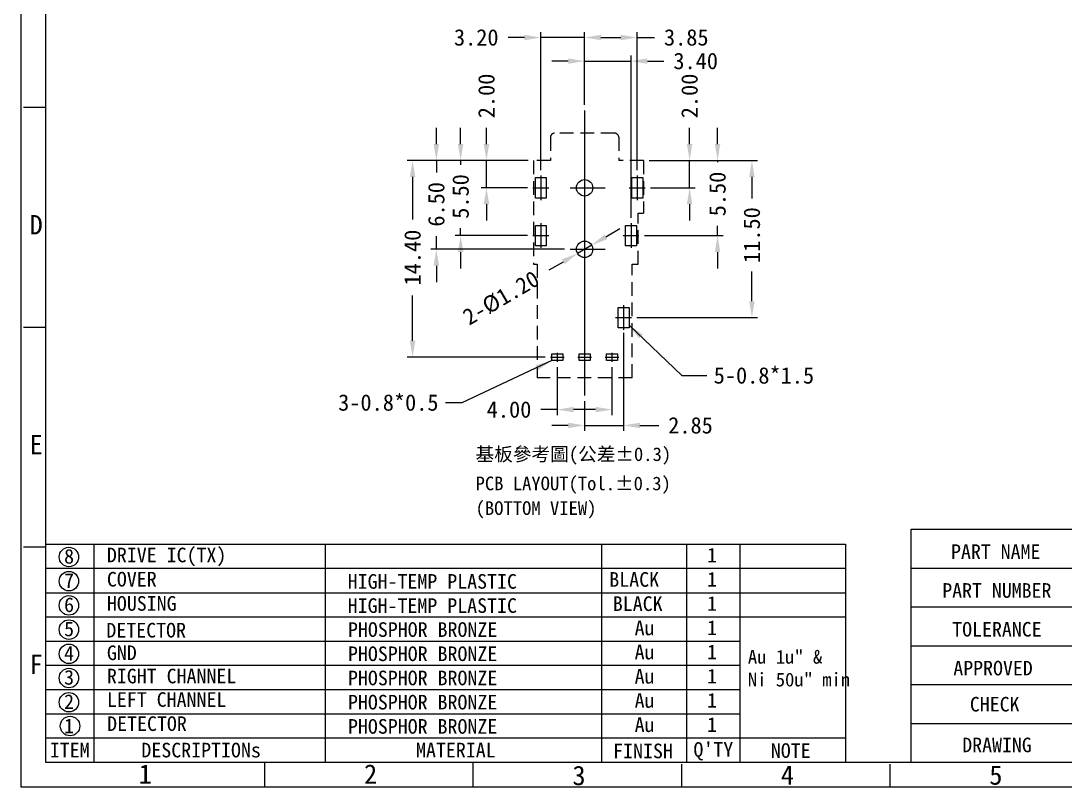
# Model space of a CAD drawing. Extents: x -6864 to 5467, y -424 to 2869.
# Drawn here: x 846.4 to 922.9, y -94.9 to -38.8 of the extents above; entities that cross this region are included whole.
import ezdxf
from ezdxf.enums import TextEntityAlignment as Align

# ---------------------------------------------------------------- set-up
doc = ezdxf.new("R2010")
doc.units = 0
doc.header["$MEASUREMENT"] = 0
for name, pattern in [('CENTER', [50.8, 31.75, -6.35, 6.35, -6.35]), ('CENTERX2', [101.6, 63.5, -12.7, 12.7, -12.7]), ('DASHEDX2', [1.5, 1, -0.5])]:
    doc.linetypes.add(name, pattern=pattern)
doc.layers.get('0').update_dxf_attribs({"linetype": 'CONTINUOUS'})
doc.layers.get('DEFPOINTS').update_dxf_attribs({"linetype": 'CONTINUOUS'})
for name, color, linetype, lineweight in [('CEN', 1, 'CENTERX2', 15), ('CENTER', 1, 'CENTER', 13), ('DIM', 7, 'CONTINUOUS', 13), ('fromat', 7, 'CONTINUOUS', 13)]:
    doc.layers.add(name, color=color, linetype=linetype, lineweight=lineweight)
doc.layers.add('MARK', color=5, linetype='CONTINUOUS')
doc.styles.add('123456', font='')
doc.styles.add('ROMAND', font='')
doc.styles.get("Standard").update_dxf_attribs({"font": 'txt.shx', "height": 1.3})
doc.styles.get('123456').set_extended_font_data('DFKai-SB')
doc.styles.get('ROMAND').set_extended_font_data('DFKai-SB')
doc.dimstyles.get("Standard").update_dxf_attribs({"dimtxt": 0.18, "dimasz": 0.18, "dimexe": 0.18, "dimexo": 0.0625, "dimgap": 0.09, "dimtad": 0, "dimtih": 1, "dimtoh": 1, "dimdec": 4, "dimzin": 0, "dimdsep": 46, "dimtxsty": 'Standard', "dimcen": 0.09, "dimadec": 0, "dimazin": 0, "dimtfac": 1, "dimtdec": 4, "dimtofl": 0, "dimtmove": 0, "dimatfit": 3, "dimfxl": 0, "dimtolj": 1, "dimtzin": 0, "dimarcsym": 0})

# ---------------------------------------------------------------- blocks, each defined once
blk = doc.blocks.new('*D149')
at = {"layer": 'DEFPOINTS', "color": 0}
for p in [(891.537, -40.047), (887.687, -45.383), (891.537, -50.148)]:
    blk.add_point(p, dxfattribs=at)
at = {"layer": 'DIM', "lineweight": -2}
for p, q in [((887.687, -44.983), (887.687, -39.647)), ((891.537, -49.748), (891.537, -39.647)), ((888.887, -40.047), (890.337, -40.047)), ((891.537, -40.047), (892.8, -40.047))]:
    blk.add_line(p, q, dxfattribs=at)
at = {"layer": 'DIM'}
for points in [[(888.887, -39.847), (888.887, -40.247), (887.687, -40.047)], [(890.337, -39.847), (890.337, -40.247), (891.537, -40.047)]]:
    blk.add_solid(points, dxfattribs=at)
at = {"layer": 'DIM', "insert": (895.129, -40.047), "char_height": 1.2, "attachment_point": 5, "style": '123456'}
blk.add_mtext('\\A1;3.85', dxfattribs=at)
blk = doc.blocks.new('*D150')
at = {"layer": 'DEFPOINTS', "color": 0}
for p in [(887.687, -41.774), (887.687, -45.383), (891.087, -53.648)]:
    blk.add_point(p, dxfattribs=at)
at = {"layer": 'DIM', "lineweight": -2}
for p, q in [((886.487, -41.774), (885.287, -41.774)), ((887.687, -44.983), (887.687, -41.374)), ((887.687, -41.774), (891.087, -41.774)), ((891.087, -53.248), (891.087, -41.374)), ((892.287, -41.774), (893.487, -41.774))]:
    blk.add_line(p, q, dxfattribs=at)
at = {"layer": 'DIM'}
for points in [[(886.487, -41.574), (886.487, -41.974), (887.687, -41.774)], [(892.287, -41.574), (892.287, -41.974), (891.087, -41.774)]]:
    blk.add_solid(points, dxfattribs=at)
at = {"layer": 'DIM', "insert": (895.816, -41.774), "char_height": 1.2, "attachment_point": 5, "style": '123456'}
blk.add_mtext('\\A1;3.40', dxfattribs=at)
blk = doc.blocks.new('*D151')
at = {"layer": 'DEFPOINTS', "color": 0}
for p in [(887.687, -40.047), (887.687, -45.383), (884.487, -50.148)]:
    blk.add_point(p, dxfattribs=at)
at = {"layer": 'DIM', "lineweight": -2}
for p, q in [((884.487, -49.748), (884.487, -39.647)), ((887.687, -44.983), (887.687, -39.647)), ((883.287, -40.047), (882.087, -40.047)), ((887.687, -40.047), (884.487, -40.047)), ((888.887, -40.047), (890.087, -40.047))]:
    blk.add_line(p, q, dxfattribs=at)
at = {"layer": 'DIM'}
for points in [[(883.287, -39.847), (883.287, -40.247), (884.487, -40.047)], [(888.887, -39.847), (888.887, -40.247), (887.687, -40.047)]]:
    blk.add_solid(points, dxfattribs=at)
at = {"layer": 'DIM', "insert": (879.759, -40.047), "char_height": 1.2, "attachment_point": 5, "style": '123456'}
blk.add_mtext('\\A1;3.20', dxfattribs=at)
blk = doc.blocks.new('*D152')
at = {"layer": 'DEFPOINTS', "color": 0}
for p in [(883.957, -49.053), (880.508, -51.053), (883.91, -51.053)]:
    blk.add_point(p, dxfattribs=at)
at = {"layer": 'DIM', "lineweight": -2}
for p, q in [((880.508, -47.853), (880.508, -46.653)), ((883.557, -49.053), (880.108, -49.053)), ((880.508, -51.053), (880.508, -49.053)), ((883.51, -51.053), (880.108, -51.053)), ((880.508, -52.253), (880.508, -53.453))]:
    blk.add_line(p, q, dxfattribs=at)
at = {"layer": 'DIM'}
for points in [[(880.308, -47.853), (880.708, -47.853), (880.508, -49.053)], [(880.308, -52.253), (880.708, -52.253), (880.508, -51.053)]]:
    blk.add_solid(points, dxfattribs=at)
at = {"layer": 'DIM', "insert": (880.508, -44.324), "char_height": 1.2, "attachment_point": 5, "rotation": 90, "style": '123456'}
blk.add_mtext('\\A1;2.00', dxfattribs=at)
blk = doc.blocks.new('*D153')
at = {"layer": 'DEFPOINTS', "color": 0}
for p in [(883.957, -49.053), (878.617, -54.553), (883.91, -54.553)]:
    blk.add_point(p, dxfattribs=at)
at = {"layer": 'DIM', "lineweight": -2}
for p, q in [((878.617, -47.853), (878.617, -46.653)), ((883.557, -49.053), (878.217, -49.053)), ((878.617, -49.053), (878.617, -49.359)), ((878.617, -54.553), (878.617, -54.016)), ((883.51, -54.553), (878.217, -54.553)), ((878.617, -55.753), (878.617, -56.953))]:
    blk.add_line(p, q, dxfattribs=at)
at = {"layer": 'DIM'}
for points in [[(878.417, -47.853), (878.817, -47.853), (878.617, -49.053)], [(878.417, -55.753), (878.817, -55.753), (878.617, -54.553)]]:
    blk.add_solid(points, dxfattribs=at)
at = {"layer": 'DIM', "insert": (878.617, -51.687), "char_height": 1.2, "attachment_point": 5, "rotation": 90, "style": '123456'}
blk.add_mtext('\\A1;5.50', dxfattribs=at)
blk = doc.blocks.new('*D154')
at = {"layer": 'DEFPOINTS', "color": 0}
for p in [(883.957, -49.053), (875.099, -63.453), (885.194, -63.453)]:
    blk.add_point(p, dxfattribs=at)
at = {"layer": 'DIM', "lineweight": -2}
for p, q in [((883.557, -49.053), (874.699, -49.053)), ((875.099, -50.253), (875.099, -53.371)), ((875.099, -62.253), (875.099, -58.943)), ((884.794, -63.453), (874.699, -63.453))]:
    blk.add_line(p, q, dxfattribs=at)
at = {"layer": 'DIM'}
for points in [[(874.899, -50.253), (875.299, -50.253), (875.099, -49.053)], [(874.899, -62.253), (875.299, -62.253), (875.099, -63.453)]]:
    blk.add_solid(points, dxfattribs=at)
at = {"layer": 'DIM', "insert": (875.099, -56.157), "char_height": 1.2, "attachment_point": 5, "rotation": 90, "style": '123456'}
blk.add_mtext('\\A1;14.40', dxfattribs=at)
blk = doc.blocks.new('*D155')
at = {"layer": 'DEFPOINTS', "color": 0}
for p in [(883.957, -49.053), (876.839, -55.553), (886.621, -55.553)]:
    blk.add_point(p, dxfattribs=at)
at = {"layer": 'DIM', "lineweight": -2}
for p, q in [((876.839, -47.853), (876.839, -46.653)), ((883.557, -49.053), (876.439, -49.053)), ((876.839, -49.053), (876.839, -49.934)), ((876.839, -55.553), (876.839, -54.591)), ((886.221, -55.553), (876.439, -55.553)), ((876.839, -56.753), (876.839, -57.953))]:
    blk.add_line(p, q, dxfattribs=at)
at = {"layer": 'DIM'}
for points in [[(876.639, -47.853), (877.039, -47.853), (876.839, -49.053)], [(876.639, -56.753), (877.039, -56.753), (876.839, -55.553)]]:
    blk.add_solid(points, dxfattribs=at)
at = {"layer": 'DIM', "insert": (876.839, -52.262), "char_height": 1.2, "attachment_point": 5, "rotation": 90, "style": '123456'}
blk.add_mtext('\\A1;6.50', dxfattribs=at)
blk = doc.blocks.new('*D156')
at = {"layer": 'DEFPOINTS', "color": 0}
for p in [(892.007, -49.053), (892.115, -51.053), (895.37, -51.053)]:
    blk.add_point(p, dxfattribs=at)
at = {"layer": 'DIM', "lineweight": -2}
for p, q in [((895.37, -47.853), (895.37, -46.653)), ((892.407, -49.053), (895.77, -49.053)), ((895.37, -51.053), (895.37, -49.053)), ((892.515, -51.053), (895.77, -51.053)), ((895.37, -52.253), (895.37, -53.453))]:
    blk.add_line(p, q, dxfattribs=at)
at = {"layer": 'DIM'}
for points in [[(895.17, -47.853), (895.57, -47.853), (895.37, -49.053)], [(895.17, -52.253), (895.57, -52.253), (895.37, -51.053)]]:
    blk.add_solid(points, dxfattribs=at)
at = {"layer": 'DIM', "insert": (895.37, -44.324), "char_height": 1.2, "attachment_point": 5, "rotation": 90, "style": '123456'}
blk.add_mtext('\\A1;2.00', dxfattribs=at)
blk = doc.blocks.new('*D157')
at = {"layer": 'DEFPOINTS', "color": 0}
for p in [(892.007, -49.053), (891.665, -54.553), (897.418, -54.553)]:
    blk.add_point(p, dxfattribs=at)
at = {"layer": 'DIM', "lineweight": -2}
for p, q in [((897.418, -47.853), (897.418, -46.653)), ((892.407, -49.053), (897.818, -49.053)), ((897.418, -49.053), (897.418, -49.174)), ((897.418, -54.553), (897.418, -53.831)), ((892.065, -54.553), (897.818, -54.553)), ((897.418, -55.753), (897.418, -56.953))]:
    blk.add_line(p, q, dxfattribs=at)
at = {"layer": 'DIM'}
for points in [[(897.218, -47.853), (897.618, -47.853), (897.418, -49.053)], [(897.218, -55.753), (897.618, -55.753), (897.418, -54.553)]]:
    blk.add_solid(points, dxfattribs=at)
at = {"layer": 'DIM', "insert": (897.418, -51.502), "char_height": 1.2, "attachment_point": 5, "rotation": 90, "style": '123456'}
blk.add_mtext('\\A1;5.50', dxfattribs=at)
blk = doc.blocks.new('*D158')
at = {"layer": 'DEFPOINTS', "color": 0}
for p in [(892.007, -49.053), (891.115, -60.553), (899.931, -60.553)]:
    blk.add_point(p, dxfattribs=at)
at = {"layer": 'DIM', "lineweight": -2}
for p, q in [((892.407, -49.053), (900.331, -49.053)), ((899.931, -50.253), (899.931, -51.841)), ((899.931, -59.353), (899.931, -57.184)), ((891.515, -60.553), (900.331, -60.553))]:
    blk.add_line(p, q, dxfattribs=at)
at = {"layer": 'DIM'}
for points in [[(899.731, -50.253), (900.131, -50.253), (899.931, -49.053)], [(899.731, -59.353), (900.131, -59.353), (899.931, -60.553)]]:
    blk.add_solid(points, dxfattribs=at)
at = {"layer": 'DIM', "insert": (899.931, -54.513), "char_height": 1.2, "attachment_point": 5, "rotation": 90, "style": '123456'}
blk.add_mtext('\\A1;11.50', dxfattribs=at)
blk = doc.blocks.new('*D159')
at = {"layer": 'DEFPOINTS', "color": 0}
for p in [(885.687, -63.784), (889.687, -63.784), (889.687, -67.289)]:
    blk.add_point(p, dxfattribs=at)
at = {"layer": 'DIM', "lineweight": -2}
for p, q in [((885.687, -64.184), (885.687, -67.689)), ((889.687, -64.184), (889.687, -67.689)), ((885.687, -67.289), (884.487, -67.289)), ((888.487, -67.289), (886.887, -67.289))]:
    blk.add_line(p, q, dxfattribs=at)
at = {"layer": 'DIM'}
for points in [[(886.887, -67.089), (886.887, -67.489), (885.687, -67.289)], [(888.487, -67.089), (888.487, -67.489), (889.687, -67.289)]]:
    blk.add_solid(points, dxfattribs=at)
at = {"layer": 'DIM', "insert": (882.159, -67.289), "char_height": 1.2, "attachment_point": 5, "style": '123456'}
blk.add_mtext('\\A1;4.00', dxfattribs=at)
blk = doc.blocks.new('*D160')
at = {"layer": 'DEFPOINTS', "color": 0}
for p in [(890.537, -61.257), (887.687, -66.263), (890.537, -68.447)]:
    blk.add_point(p, dxfattribs=at)
at = {"layer": 'DIM', "lineweight": -2}
for p, q in [((890.537, -61.657), (890.537, -68.847)), ((887.687, -66.663), (887.687, -68.847)), ((886.487, -68.447), (885.287, -68.447)), ((887.687, -68.447), (890.537, -68.447)), ((891.737, -68.447), (893.109, -68.447))]:
    blk.add_line(p, q, dxfattribs=at)
at = {"layer": 'DIM'}
for points in [[(886.487, -68.247), (886.487, -68.647), (887.687, -68.447)], [(891.737, -68.247), (891.737, -68.647), (890.537, -68.447)]]:
    blk.add_solid(points, dxfattribs=at)
at = {"layer": 'DIM', "insert": (895.438, -68.447), "char_height": 1.2, "attachment_point": 5, "style": '123456'}
blk.add_mtext('\\A1;2.85', dxfattribs=at)
blk = doc.blocks.new('*D161')
at = {"layer": 'DEFPOINTS', "color": 0}
for p in [(888.205, -55.25), (887.169, -55.855)]:
    blk.add_point(p, dxfattribs=at)
at = {"layer": 'DIM', "lineweight": -2}
for p, q in [((889.242, -54.644), (890.278, -54.039)), ((888.205, -55.25), (887.169, -55.855)), ((885.097, -57.066), (886.133, -56.461))]:
    blk.add_line(p, q, dxfattribs=at)
at = {"layer": 'DIM'}
for points in [[(889.141, -54.472), (889.342, -54.817), (888.205, -55.25)], [(886.032, -56.288), (886.234, -56.633), (887.169, -55.855)]]:
    blk.add_solid(points, dxfattribs=at)
at = {"layer": 'DIM', "insert": (881.582, -59.12), "char_height": 1.2, "attachment_point": 5, "rotation": 30.30042, "style": '123456'}
blk.add_mtext('\\A1;2-%%C1.20', dxfattribs=at)

msp = doc.modelspace()

# ---------------------------------------------------------------- linework, layer by layer
for p, q in [((884.087, -50.303), (884.887, -50.303)), ((884.087, -51.803), (884.087, -50.303)), ((884.887, -50.303), (884.887, -51.803)), ((891.137, -50.303), (891.937, -50.303)), ((891.137, -51.803), (891.137, -50.303)), ((891.937, -50.303), (891.937, -51.803)), ((884.887, -51.803), (884.087, -51.803)), ((891.937, -51.803), (891.137, -51.803)), ((884.087, -53.803), (884.887, -53.803)), ((884.087, -55.303), (884.087, -53.803)), ((884.887, -53.803), (884.887, -55.303)), ((890.687, -53.803), (891.487, -53.803)), ((890.687, -55.303), (890.687, -53.803)), ((891.487, -53.803), (891.487, -55.303)), ((884.887, -55.303), (884.087, -55.303)), ((891.487, -55.303), (890.687, -55.303)), ((890.137, -59.803), (890.937, -59.803)), ((890.137, -61.303), (890.137, -59.803)), ((890.937, -59.803), (890.937, -61.303)), ((890.937, -61.303), (890.137, -61.303)), ((885.287, -63.203), (886.087, -63.203)), ((885.287, -63.703), (885.287, -63.203)), ((886.087, -63.203), (886.087, -63.703)), ((887.287, -63.203), (888.087, -63.203)), ((887.287, -63.703), (887.287, -63.203)), ((888.087, -63.203), (888.087, -63.703)), ((889.287, -63.203), (890.087, -63.203)), ((889.287, -63.703), (889.287, -63.203)), ((890.087, -63.203), (890.087, -63.703)), ((886.087, -63.703), (885.287, -63.703)), ((888.087, -63.703), (887.287, -63.703)), ((890.087, -63.703), (889.287, -63.703)), ((848.236, -77.151), (906.769, -77.151)), ((848.236, -77.151), (906.769, -77.151)), ((851.78, -77.151), (851.78, -93.102)), ((868.701, -77.151), (868.701, -93.113)), ((888.95, -93.102), (888.95, -77.151)), ((895.16, -93.102), (895.16, -77.151)), ((899.043, -77.151), (899.043, -93.102)), ((906.769, -77.151), (906.769, -93.102)), ((906.769, -78.924), (848.236, -78.924)), ((848.236, -80.696), (906.769, -80.696)), ((848.236, -80.696), (906.769, -80.696)), ((848.236, -82.468), (906.769, -82.468)), ((848.236, -82.468), (906.769, -82.468)), ((848.236, -84.24), (899.043, -84.24)), ((899.043, -86.013), (848.236, -86.013)), ((848.236, -87.785), (899.043, -87.785)), ((848.236, -89.557), (899.043, -89.557)), ((848.236, -91.329), (906.769, -91.329))]:
    msp.add_line(p, q)
at = {"lineweight": -3}
msp.add_line((911.582, -93.102), (911.582, -77.151), dxfattribs=at)
at = {"ltscale": 5}
msp.add_line((853.049, -93.102), (911.582, -93.102), dxfattribs=at)
for centre, radius in [((887.687, -51.053), 0.6), ((887.687, -55.553), 0.6), ((849.949, -78.079), 0.714), ((849.949, -79.851), 0.714), ((849.949, -81.623), 0.714), ((849.949, -83.396), 0.714), ((849.949, -85.168), 0.714), ((849.949, -86.94), 0.714), ((849.949, -88.712), 0.714), ((850.032, -90.454), 0.714)]:
    msp.add_circle(centre, radius)
at = {"layer": 'CEN', "color": 1, "linetype": 'CENTER'}
for p, q in [((887.687, -45.383), (887.687, -66.263)), ((887.687, -45.383), (887.687, -66.263)), ((886.621, -51.053), (889.19, -51.053)), ((886.621, -55.553), (889.19, -55.553))]:
    msp.add_line(p, q, dxfattribs=at)
at = {"layer": 'CENTER'}
for p, q in [((884.487, -50.148), (884.487, -51.957)), ((891.537, -50.148), (891.537, -51.957)), ((883.91, -51.053), (885.065, -51.053)), ((890.96, -51.053), (892.115, -51.053)), ((884.487, -53.648), (884.487, -55.457)), ((891.087, -53.648), (891.087, -55.457)), ((883.91, -54.553), (885.065, -54.553)), ((890.51, -54.553), (891.665, -54.553)), ((890.537, -59.648), (890.537, -61.457)), ((889.96, -60.553), (891.115, -60.553)), ((885.687, -63.122), (885.687, -63.784)), ((887.687, -63.122), (887.687, -63.784)), ((889.687, -63.122), (889.687, -63.784)), ((885.194, -63.453), (886.181, -63.453)), ((887.194, -63.453), (888.181, -63.453)), ((889.194, -63.453), (890.181, -63.453))]:
    msp.add_line(p, q, dxfattribs=at)
at = {"layer": 'fromat', "linetype": 'Continuous'}
for p, q in [((848.236, 1.672), (848.236, -93.102)), ((848.236, -45.179), (846.624, -45.179)), ((848.236, -61.27), (846.624, -61.27)), ((848.236, -77.361), (846.624, -77.361)), ((848.236, -93.102), (983.762, -93.102)), ((864.286, -94.927), (864.286, -93.126)), ((879.54, -94.927), (879.54, -93.126)), ((894.793, -94.855), (894.793, -93.244)), ((910.047, -94.855), (910.047, -93.244))]:
    msp.add_line(p, q, dxfattribs=at)
at = {"layer": 'fromat', "lineweight": -3}
for p, q in [((911.582, -93.102), (911.582, -76.042)), ((911.582, -76.042), (983.762, -76.042)), ((911.582, -78.886), (936.457, -78.886)), ((911.582, -81.729), (936.457, -81.729)), ((911.582, -84.572), (983.762, -84.572)), ((911.582, -87.415), (983.762, -87.415)), ((911.582, -90.258), (983.762, -90.258))]:
    msp.add_line(p, q, dxfattribs=at)
at = {"layer": 'fromat', "linetype": 'Continuous'}
msp.add_lwpolyline([(985.563, -94.902), (985.563, 3.473), (846.435, 3.473), (846.435, -94.902)], close=True, dxfattribs=at)
at = {"layer": 'MARK', "linetype": 'DASHEDX2'}
for p, q in [((885.187, -47.353), (885.187, -49.053)), ((889.887, -47.053), (885.487, -47.053)), ((890.187, -47.353), (890.187, -49.053)), ((885.187, -49.053), (883.957, -49.053)), ((883.957, -49.053), (883.957, -56.653)), ((892.007, -49.053), (890.187, -49.053)), ((892.007, -49.053), (892.007, -52.903)), ((891.607, -52.903), (892.007, -52.903)), ((891.607, -56.653), (891.607, -52.903)), ((883.957, -56.653), (884.212, -56.653)), ((884.212, -56.653), (884.212, -64.953)), ((891.162, -56.653), (891.607, -56.653)), ((891.162, -64.953), (891.162, -56.653)), ((891.162, -64.953), (884.212, -64.953))]:
    msp.add_line(p, q, dxfattribs=at)
for centre, start, end in [((885.487, -47.353), 90, 180), ((889.887, -47.353), 0, 90)]:
    msp.add_arc(centre, 0.3, start, end, dxfattribs=at)

# ---------------------------------------------------------------- texts
at = {"style": '123456'}
for s, p in [('8', (849.962, -78.037)), ('7', (849.962, -79.81)), ('6', (849.962, -81.582)), ('5', (849.962, -83.354)), ('4', (849.962, -85.127)), ('3', (849.962, -86.899)), ('2', (849.962, -88.671)), ('1', (849.962, -90.443)), ('ITEM', (850.008, -92.216)), ('DESCRIPTIONs', (859.624, -92.216)), ('MATERIAL', (878.266, -92.216)), ("Q'TY", (897.109, -92.278)), ('NOTE', (902.774, -92.25)), ('FINISH', (891.962, -92.278))]:
    msp.add_text(s, height=1.071, dxfattribs=at).set_placement(p, align=Align.MIDDLE)
for s, p in [('DRIVE IC(TX)', (852.73, -78.469)), ('1', (896.652, -78.475)), ('COVER', (852.73, -80.241)), ('HIGH-TEMP PLASTIC', (870.351, -80.401)), ('BLACK', (889.495, -80.259)), ('1', (896.652, -80.247)), ('HOUSING', (852.73, -82.013)), ('BLACK', (889.753, -82.031)), ('1', (896.652, -82.02)), ('1', (896.652, -82.02)), ('HIGH-TEMP PLASTIC', (870.351, -82.173)), ('DETECTOR', (852.691, -83.974)), ('PHOSPHOR BRONZE', (870.371, -83.928)), ('Au', (891.35, -83.803)), ('1', (896.652, -83.792)), ('GND', (852.73, -85.624)), ('PHOSPHOR BRONZE', (870.371, -85.7)), ('Au', (891.35, -85.575)), ('1', (896.652, -85.564)), ('RIGHT CHANNEL', (852.73, -87.33)), ('Au', (891.35, -87.348)), ('1', (896.652, -87.337)), ('PHOSPHOR BRONZE', (870.371, -87.472)), ('LEFT CHANNEL', (852.73, -89.05)), ('PHOSPHOR BRONZE', (870.371, -89.244)), ('Au', (891.35, -89.12)), ('1', (896.652, -89.109)), ('DETECTOR', (852.749, -90.816)), ('PHOSPHOR BRONZE', (870.371, -91.017)), ('Au', (891.35, -90.892)), ('1', (896.652, -90.881))]:
    msp.add_text(s, height=1.071, dxfattribs=at).set_placement(p)
at = {"insert": (899.637, -84.887), "char_height": 1, "width": 7.39186, "attachment_point": 1, "style": '123456'}
msp.add_mtext('Au 1u" & \\PNi 50u" min', dxfattribs=at)
at = {"layer": 'DIM', "char_height": 1.2, "style": '123456'}
for s, insert, attachment_point in [('5-0.8*1.5', (897.136, -64.185), 1), ('3-0.8*0.5', (876.998, -67.388), 9)]:
    msp.add_mtext(s, dxfattribs=dict(at, insert=insert, attachment_point=attachment_point))
at = {"layer": 'fromat', "lineweight": -3, "style": 'ROMAND'}
for s, height, p in [('PART NAME', 1.068, (917.774, -78.22)), ('PART NUMBER', 1.06799, (917.856, -81.063)), ('TOLERANCE', 1.068, (917.862, -83.906)), ('APPROVED', 1.068, (917.576, -86.75)), ('CHECK', 1.068, (917.698, -89.39)), ('DRAWING', 1.068, (917.869, -92.371))]:
    msp.add_text(s, height=height, dxfattribs=at).set_placement(p, align=Align.CENTER)
at = {"layer": 'fromat', "linetype": 'Continuous', "char_height": 1.422, "width": 0.62571, "attachment_point": 1, "style": '123456'}
for s, insert in [('D', (847.07, -53.046)), ('E', (847.07, -69.137)), ('F', (847.07, -85.228)), ('1', (855.052, -93.262)), ('2', (871.541, -93.262)), ('3', (886.794, -93.362)), ('4', (902.048, -93.328)), ('5', (917.301, -93.328))]:
    msp.add_mtext(s, dxfattribs=dict(at, insert=insert))
at = {"layer": 'fromat', "char_height": 1, "attachment_point": 1, "style": '123456'}
for s, insert, width in [('{\\fNSimSun|b0|i0|c134|p49;基板參考圖(\\fSimSun|b0|i0|c134|p2;公差%%P0.3)}', (879.71, -70.051, 71.459), 18.49025), ('{\\fNSimSun|b0|i0|c134|p49;基板參考圖(\\fSimSun|b0|i0|c134|p2;公差%%P0.3)}', (879.71, -70.051, 71.459), 18.49025), ('PCB LAYOUT(Tol.%%P0.3)', (879.71, -72.193, 71.459), 18.77855), ('PCB LAYOUT(Tol.%%P0.3)', (879.71, -72.193, 71.459), 18.77855), ('(BOTTOM VIEW)', (879.71, -74.001, 71.459), 18.77855)]:
    msp.add_mtext(s, dxfattribs=dict(at, insert=insert, width=width))

# ---------------------------------------------------------------- dimensions: what is measured, and where the dimension line sits
at = {"layer": 'DIM'}
for base, p1, p2, picture, middle in [((887.687, -40.047), (884.487, -50.148), (887.687, -45.383), '*D151', (879.759, -40.047)), ((891.537, -40.047), (887.687, -45.383), (891.537, -50.148), '*D149', (895.129, -40.047)), ((887.687, -41.774), (891.087, -53.648), (887.687, -45.383), '*D150', (895.816, -41.774)), ((890.537, -68.447), (887.687, -66.263), (890.537, -61.257), '*D160', (895.438, -68.447)), ((889.687, -67.289), (885.687, -63.784), (889.687, -63.784), '*D159', (882.159, -67.289))]:
    dim = msp.add_linear_dim(base=base, p1=p1, p2=p2, dimstyle='Standard', override={"dimtxt": 1.2, "dimasz": 1.2, "dimexe": 0.4, "dimexo": 0.4, "dimgap": 0.5, "dimtih": 0, "dimtoh": 0, "dimdec": 2, "dimtxsty": '123456', "dimclrd": 256, "dimclre": 256, "dimclrt": 256, "dimtdec": 2, "dimtofl": 1}, dxfattribs=at)
    dim.commit()
    dim.dimension.update_dxf_attribs({"geometry": picture, "text_midpoint": middle, "dimtype": 160})
for base, p1, p2, picture, middle in [((880.508, -51.053), (883.957, -49.053), (883.91, -51.053), '*D152', (880.508, -44.324)), ((895.37, -51.053), (892.007, -49.053), (892.115, -51.053), '*D156', (895.37, -44.324)), ((876.839, -55.553), (883.957, -49.053), (886.621, -55.553), '*D155', (876.839, -52.262)), ((878.617, -54.553), (883.957, -49.053), (883.91, -54.553), '*D153', (878.617, -51.687)), ((897.418, -54.553), (892.007, -49.053), (891.665, -54.553), '*D157', (897.418, -51.502)), ((875.099, -63.453), (883.957, -49.053), (885.194, -63.453), '*D154', (875.099, -56.157)), ((899.931, -60.553), (892.007, -49.053), (891.115, -60.553), '*D158', (899.931, -54.513))]:
    dim = msp.add_linear_dim(base=base, p1=p1, p2=p2, angle=90, dimstyle='Standard', override={"dimtxt": 1.2, "dimasz": 1.2, "dimexe": 0.4, "dimexo": 0.4, "dimgap": 0.5, "dimtih": 0, "dimtoh": 0, "dimdec": 2, "dimtxsty": '123456', "dimclrd": 256, "dimclre": 256, "dimclrt": 256, "dimtdec": 2, "dimtofl": 1}, dxfattribs=at)
    dim.commit()
    dim.dimension.update_dxf_attribs({"geometry": picture, "text_midpoint": middle, "dimtype": 160})
dim = msp.add_diameter_dim_2p(p1=(888.205, -55.25), p2=(887.169, -55.855), text='2-%%C1.20', dimstyle='Standard', override={"dimtxt": 1.2, "dimasz": 1.2, "dimexe": 0.4, "dimexo": 0.4, "dimgap": 0.5, "dimtih": 0, "dimtoh": 0, "dimdec": 2, "dimtxsty": '123456', "dimclrd": 256, "dimclre": 256, "dimclrt": 256, "dimtdec": 2, "dimtofl": 1}, dxfattribs=at)
dim.commit()
dim.dimension.update_dxf_attribs({"geometry": '*D161', "text_midpoint": (881.582, -59.12)})

# ---------------------------------------------------------------- leaders
at = {"layer": 'DIM', "annotation_type": 0, "has_hookline": 1}
for points, hookline_direction, text_width in [([(890.937, -61.103), (894.803, -64.785), (896.636, -64.785)], 0, 8.686), ([(885.287, -63.703), (878.698, -66.788), (877.498, -66.788)], 1, 8.914)]:
    msp.add_leader(points, dimstyle='Standard', override={"dimtxt": 1.2, "dimasz": 1.2, "dimexe": 0.4, "dimexo": 0.4, "dimgap": 0.5, "dimtih": 0, "dimtoh": 0, "dimdec": 2, "dimtxsty": '123456', "dimclrd": 256, "dimclre": 256, "dimclrt": 256, "dimtdec": 2, "dimtofl": 1}, dxfattribs=dict(at, hookline_direction=hookline_direction, text_width=text_width))

doc.saveas('drawing.dxf')
